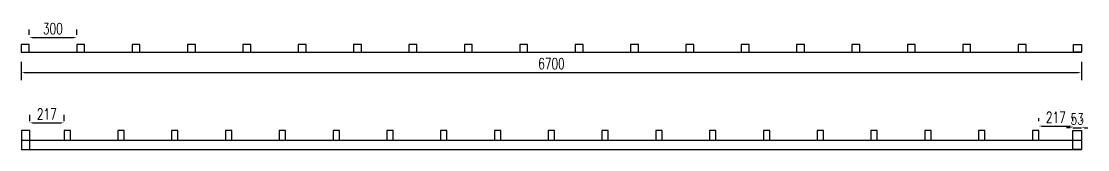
# Model space of a CAD drawing. Extents: x 833816 to 4746262, y -3629782 to -1973088.
# Drawn here: x 2016762 to 2023501, y -2205983 to -2205175 of the extents above; entities that cross this region are included whole.
import ezdxf

# ---------------------------------------------------------------- set-up
doc = ezdxf.new("R2010")
doc.units = 0
doc.header["$LTSCALE"] = 1000
doc.header["$MEASUREMENT"] = 0
doc.header["$PDMODE"] = 32
doc.layers.add('W-STEEL_FRAME钢架', color=3, linetype='Continuous')
doc.styles.add('STANDARD_T3', font='simplex.shx', dxfattribs={"width": 0.7, "bigfont": 'gbcbig.shx'})
doc.dimstyles.new('W&&20', dxfattribs={"dimtxt": 70, "dimasz": 20, "dimexe": 50, "dimexo": 60, "dimgap": 20, "dimtad": 1, "dimdec": 0, "dimzin": 0, "dimdsep": 46, "dimtxsty": 'STANDARD_T3', "dimcen": 0.09, "dimclrd": 1, "dimclre": 1, "dimclrt": 7, "dimazin": 2, "dimtfac": 1, "dimtdec": 0, "dimtix": 1, "dimtmove": 1, "dimatfit": 3, "dimfxl": 100, "dimtolj": 1, "dimtzin": 0, "dimarcsym": 0})

# ---------------------------------------------------------------- blocks, each defined once
blk = doc.blocks.new('*D305')
at = {"color": 1, "lineweight": -2, "transparency": 16777216}
for p, q in [((2016811.837024807, -2205260.020365235), (2016811.837024807, -2205226.096207157)), ((2017111.837024807, -2205260.020365235), (2017111.837024807, -2205226.096207157)), ((2016831.837024807, -2205276.096207157), (2017091.837024807, -2205276.096207157))]:
    blk.add_line(p, q, dxfattribs=at)
at = {"color": 1, "transparency": 16777216}
for points in [[(2016831.837024807, -2205272.762873823), (2016831.837024807, -2205279.42954049), (2016811.837024807, -2205276.096207157)], [(2017091.837024807, -2205272.762873823), (2017091.837024807, -2205279.42954049), (2017111.837024807, -2205276.096207157)]]:
    blk.add_solid(points, dxfattribs=at)
at = {"layer": 'Defpoints', "color": 0, "transparency": 16777216}
for p in [(2016811.837024807, -2205320.020365235), (2017111.837024807, -2205276.096207157), (2017111.837024807, -2205320.020365235)]:
    blk.add_point(p, dxfattribs=at)
at = {"color": 7, "transparency": 16777216, "insert": (2016961.837024807, -2205221.096207157), "char_height": 70, "attachment_point": 5, "style": 'STANDARD_T3'}
blk.add_mtext('\\A1;300', dxfattribs=at)
blk = doc.blocks.new('*U306')
at = {"color": 5}
blk.add_lwpolyline([(-25, -25), (25, -25), (25, 25), (-25, 25)], close=True, dxfattribs=at)
blk = doc.blocks.new('*U307')
at = {"color": 0, "linetype": 'ByBlock', "lineweight": -2, "transparency": 16777216}
for p in [(0, 0), (350, 0), (700, 0), (1050, 0), (1400, 0), (1750, 0), (2100, 0), (2450, 0), (2800, 0), (3150, 0), (3500, 0), (3850, 0), (4200, 0), (4550, 0), (4900, 0), (5250, 0), (5600, 0), (5950, 0)]:
    blk.add_blockref('*U306', p, dxfattribs=at)
blk = doc.blocks.new('*D308')
at = {"color": 1, "lineweight": -2, "transparency": 16777216}
for p, q in [((2016761.837024807, -2205430.020365235), (2016761.837024807, -2205546.417237747)), ((2023461.837024807, -2205430.020365235), (2023461.837024807, -2205546.417237747)), ((2016781.837024807, -2205496.417237747), (2023441.837024807, -2205496.417237747))]:
    blk.add_line(p, q, dxfattribs=at)
at = {"color": 1, "transparency": 16777216}
for points in [[(2016781.837024807, -2205493.083904413), (2016781.837024807, -2205499.75057108), (2016761.837024807, -2205496.417237747)], [(2023441.837024807, -2205493.083904413), (2023441.837024807, -2205499.75057108), (2023461.837024807, -2205496.417237747)]]:
    blk.add_solid(points, dxfattribs=at)
at = {"layer": 'Defpoints', "color": 0, "transparency": 16777216}
for p in [(2016761.837024807, -2205370.020365235), (2023461.837024807, -2205370.020365235), (2023461.837024807, -2205496.417237747)]:
    blk.add_point(p, dxfattribs=at)
at = {"color": 7, "transparency": 16777216, "insert": (2020111.837024807, -2205441.417237747), "char_height": 70, "attachment_point": 5, "style": 'STANDARD_T3'}
blk.add_mtext('\\A1;6700', dxfattribs=at)
blk = doc.blocks.new('*U319')
at = {"color": 5}
blk.add_lwpolyline([(-20, -30), (20, -30), (20, 30), (-20, 30)], close=True, dxfattribs=at)
blk = doc.blocks.new('*U320')
at = {"color": 0, "linetype": 'ByBlock', "lineweight": -2, "transparency": 16777216}
for p in [(0, 0), (340, 0), (680, 0), (1020, 0), (1360, 0), (1700, 0), (2040, 0), (2380, 0), (2720, 0), (3060, 0), (3400, 0), (3740, 0), (4080, 0), (4420, 0), (4760, 0), (5100, 0), (5440, 0), (5780, 0), (6120, 0)]:
    blk.add_blockref('*U319', p, dxfattribs=at)
blk = doc.blocks.new('*D321')
at = {"color": 1, "lineweight": -2, "transparency": 16777216}
for p, q in [((2016815.240008591, -2205802.907150328), (2016815.240008591, -2205764.290081879)), ((2017031.749974548, -2205802.907150328), (2017031.749974548, -2205764.290081879)), ((2016835.240008591, -2205814.290081879), (2017011.749974548, -2205814.290081879))]:
    blk.add_line(p, q, dxfattribs=at)
at = {"color": 1, "transparency": 16777216}
for points in [[(2016835.240008591, -2205810.956748546), (2016835.240008591, -2205817.623415213), (2016815.240008591, -2205814.290081879)], [(2017011.749974548, -2205810.956748546), (2017011.749974548, -2205817.623415213), (2017031.749974548, -2205814.290081879)]]:
    blk.add_solid(points, dxfattribs=at)
at = {"layer": 'Defpoints', "color": 0, "transparency": 16777216}
for p in [(2016815.240008591, -2205862.907150328), (2017031.749974548, -2205814.290081879), (2017031.749974548, -2205862.907150328)]:
    blk.add_point(p, dxfattribs=at)
at = {"color": 7, "transparency": 16777216, "insert": (2016923.49499157, -2205759.290081879), "char_height": 70, "attachment_point": 5, "style": 'STANDARD_T3'}
blk.add_mtext('\\A1;217', dxfattribs=at)
blk = doc.blocks.new('*D431')
at = {"layer": 'Defpoints', "color": 0, "transparency": 16777216}
for p in [(2023408.434041022, -2205862.907150328), (2023461.434041022, -2205845.173745918), (2023461.434041022, -2205862.907150328)]:
    blk.add_point(p, dxfattribs=at)
at = {"layer": 'W-STEEL_FRAME钢架', "color": 1, "lineweight": -2, "transparency": 16777216}
for p, q in [((2023408.434041022, -2205802.907150328), (2023408.434041022, -2205795.173745918)), ((2023461.434041022, -2205802.907150328), (2023461.434041022, -2205795.173745918)), ((2023388.434041022, -2205845.173745918), (2023368.434041022, -2205845.173745918)), ((2023408.434041022, -2205845.173745918), (2023461.434041022, -2205845.173745918)), ((2023481.434041022, -2205845.173745918), (2023501.434041022, -2205845.173745918))]:
    blk.add_line(p, q, dxfattribs=at)
at = {"layer": 'W-STEEL_FRAME钢架', "color": 1, "transparency": 16777216}
for points in [[(2023388.434041022, -2205841.840412585), (2023388.434041022, -2205848.507079252), (2023408.434041022, -2205845.173745918)], [(2023481.434041022, -2205841.840412585), (2023481.434041022, -2205848.507079252), (2023461.434041022, -2205845.173745918)]]:
    blk.add_solid(points, dxfattribs=at)
at = {"layer": 'W-STEEL_FRAME钢架', "color": 7, "transparency": 16777216, "insert": (2023434.934041022, -2205790.173745918), "char_height": 70, "attachment_point": 5, "style": 'STANDARD_T3'}
blk.add_mtext('\\A1;53', dxfattribs=at)
blk = doc.blocks.new('*D432')
at = {"layer": 'Defpoints', "color": 0, "transparency": 16777216}
for p in [(2023191.749974548, -2205862.907150328), (2023408.434041022, -2205834.796743992), (2023408.434041022, -2205862.907150328)]:
    blk.add_point(p, dxfattribs=at)
at = {"layer": 'W-STEEL_FRAME钢架', "color": 1, "lineweight": -2, "transparency": 16777216}
for p, q in [((2023191.749974548, -2205802.907150328), (2023191.749974548, -2205784.796743992)), ((2023408.434041022, -2205802.907150328), (2023408.434041022, -2205784.796743992)), ((2023211.749974548, -2205834.796743992), (2023388.434041022, -2205834.796743992))]:
    blk.add_line(p, q, dxfattribs=at)
at = {"layer": 'W-STEEL_FRAME钢架', "color": 1, "transparency": 16777216}
for points in [[(2023211.749974548, -2205831.463410658), (2023211.749974548, -2205838.130077325), (2023191.749974548, -2205834.796743992)], [(2023388.434041022, -2205831.463410658), (2023388.434041022, -2205838.130077325), (2023408.434041022, -2205834.796743992)]]:
    blk.add_solid(points, dxfattribs=at)
at = {"layer": 'W-STEEL_FRAME钢架', "color": 7, "transparency": 16777216, "insert": (2023300.092007785, -2205779.796743992), "char_height": 70, "attachment_point": 5, "style": 'STANDARD_T3'}
blk.add_mtext('\\A1;217', dxfattribs=at)

msp = doc.modelspace()

# ---------------------------------------------------------------- linework, layer by layer
at = {"color": 5}
for p, q in [((2016761.837024807, -2205370.020365235), (2023461.837024807, -2205370.020365235)), ((2016761.837024807, -2205922.907150328), (2023461.837024807, -2205922.907150328)), ((2016761.837024807, -2205982.907150328), (2023461.837024807, -2205982.907150328))]:
    msp.add_line(p, q, dxfattribs=at)
for points in [[(2016761.837024807, -2205370.020365235), (2016811.837024807, -2205370.020365235), (2016811.837024807, -2205320.020365235), (2016761.837024807, -2205320.020365235)], [(2023461.837024807, -2205370.020365235), (2023411.837024807, -2205370.020365235), (2023411.837024807, -2205320.020365235), (2023461.837024807, -2205320.020365235)], [(2016762.240008591, -2205982.907150328), (2016815.240008591, -2205982.907150328), (2016815.240008591, -2205862.907150328), (2016762.240008591, -2205862.907150328)], [(2023461.434041022, -2205982.907150328), (2023408.434041022, -2205982.907150328), (2023408.434041022, -2205862.907150328), (2023461.434041022, -2205862.907150328)]]:
    msp.add_lwpolyline(points, close=True, dxfattribs=at)

# ---------------------------------------------------------------- block references
for name, p in [('*U307', (2017136.837024807, -2205345.020365235)), ('*U320', (2017051.749974548, -2205892.907150328))]:
    msp.add_blockref(name, p, dxfattribs=at)

# ---------------------------------------------------------------- dimensions: what is measured, and where the dimension line sits
for base, p1, p2, picture, middle in [((2017111.837024807, -2205276.096207157), (2016811.837024807, -2205320.020365235), (2017111.837024807, -2205320.020365235), '*D305', (2016961.837024807, -2205221.096207157)), ((2023461.837024807, -2205496.417237747), (2016761.837024807, -2205370.020365235), (2023461.837024807, -2205370.020365235), '*D308', (2020111.837024807, -2205441.417237747)), ((2017031.749974548, -2205814.290081879), (2016815.240008591, -2205862.907150328), (2017031.749974548, -2205862.907150328), '*D321', (2016923.49499157, -2205759.290081879))]:
    dim = msp.add_linear_dim(base=base, p1=p1, p2=p2, dimstyle='W&&20', dxfattribs=at)
    dim.commit()
    dim.dimension.update_dxf_attribs({"geometry": picture, "text_midpoint": middle})
at = {"layer": 'W-STEEL_FRAME钢架', "color": 5}
for p1, p2, distance, picture, middle in [((2023191.749974548, -2205862.907150328), (2023408.434041022, -2205862.907150328), 28.11040633637458, '*D432', (2023300.092007785, -2205779.796743992)), ((2023408.434041022, -2205862.907150328), (2023461.434041022, -2205862.907150328), 17.73340441007167, '*D431', (2023434.934041022, -2205790.173745918))]:
    dim = msp.add_aligned_dim(p1=p1, p2=p2, distance=distance, dimstyle='W&&20', dxfattribs=at)
    dim.commit()
    dim.dimension.update_dxf_attribs({"geometry": picture, "text_midpoint": middle})

doc.saveas('drawing.dxf')
